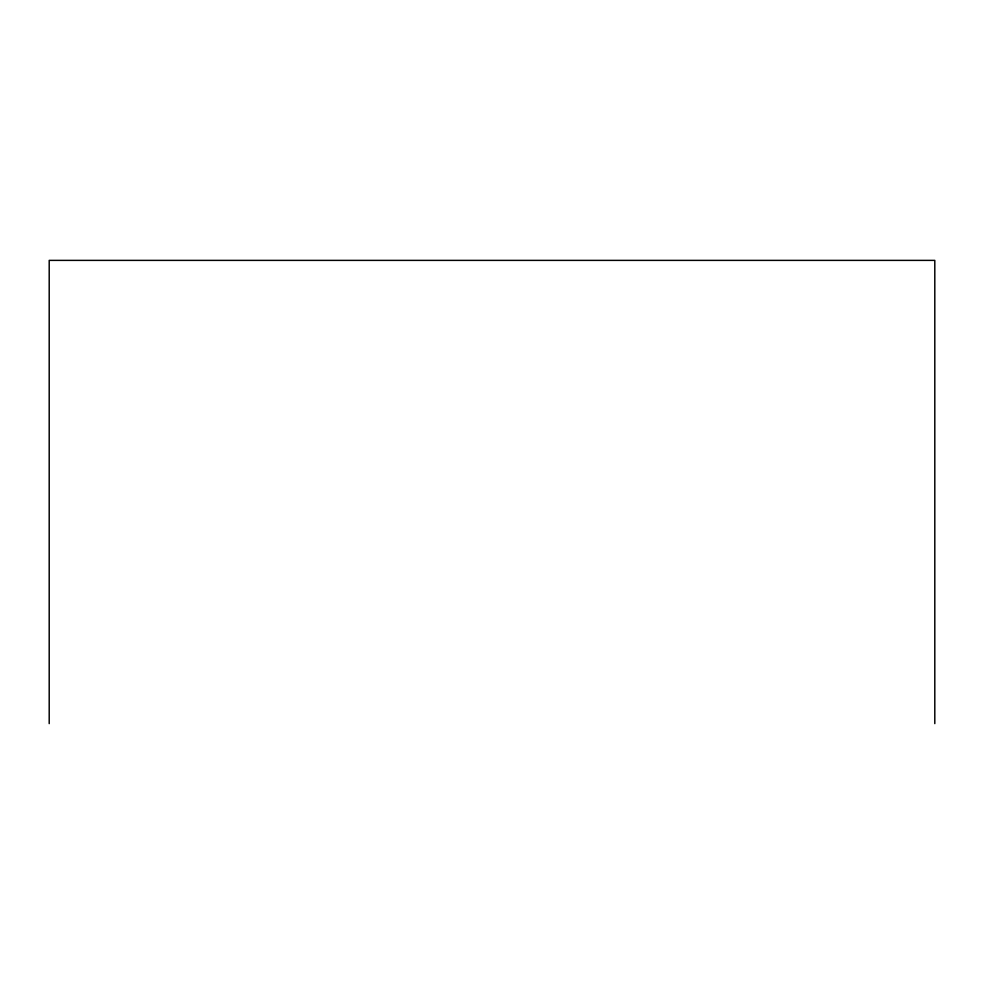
<?xml version="1.0" encoding="UTF-8"?>
<svg xmlns="http://www.w3.org/2000/svg" width="984" height="984" viewBox="0 0 984 984"><rect width="100%" height="100%" fill="white"/><g stroke="black" fill="none" stroke-linecap="round" stroke-linejoin="round"><path stroke-width="1.48" d="M934.8 723.621L934.8 260.379L49.2 260.379L49.2 723.621"/></g></svg>
